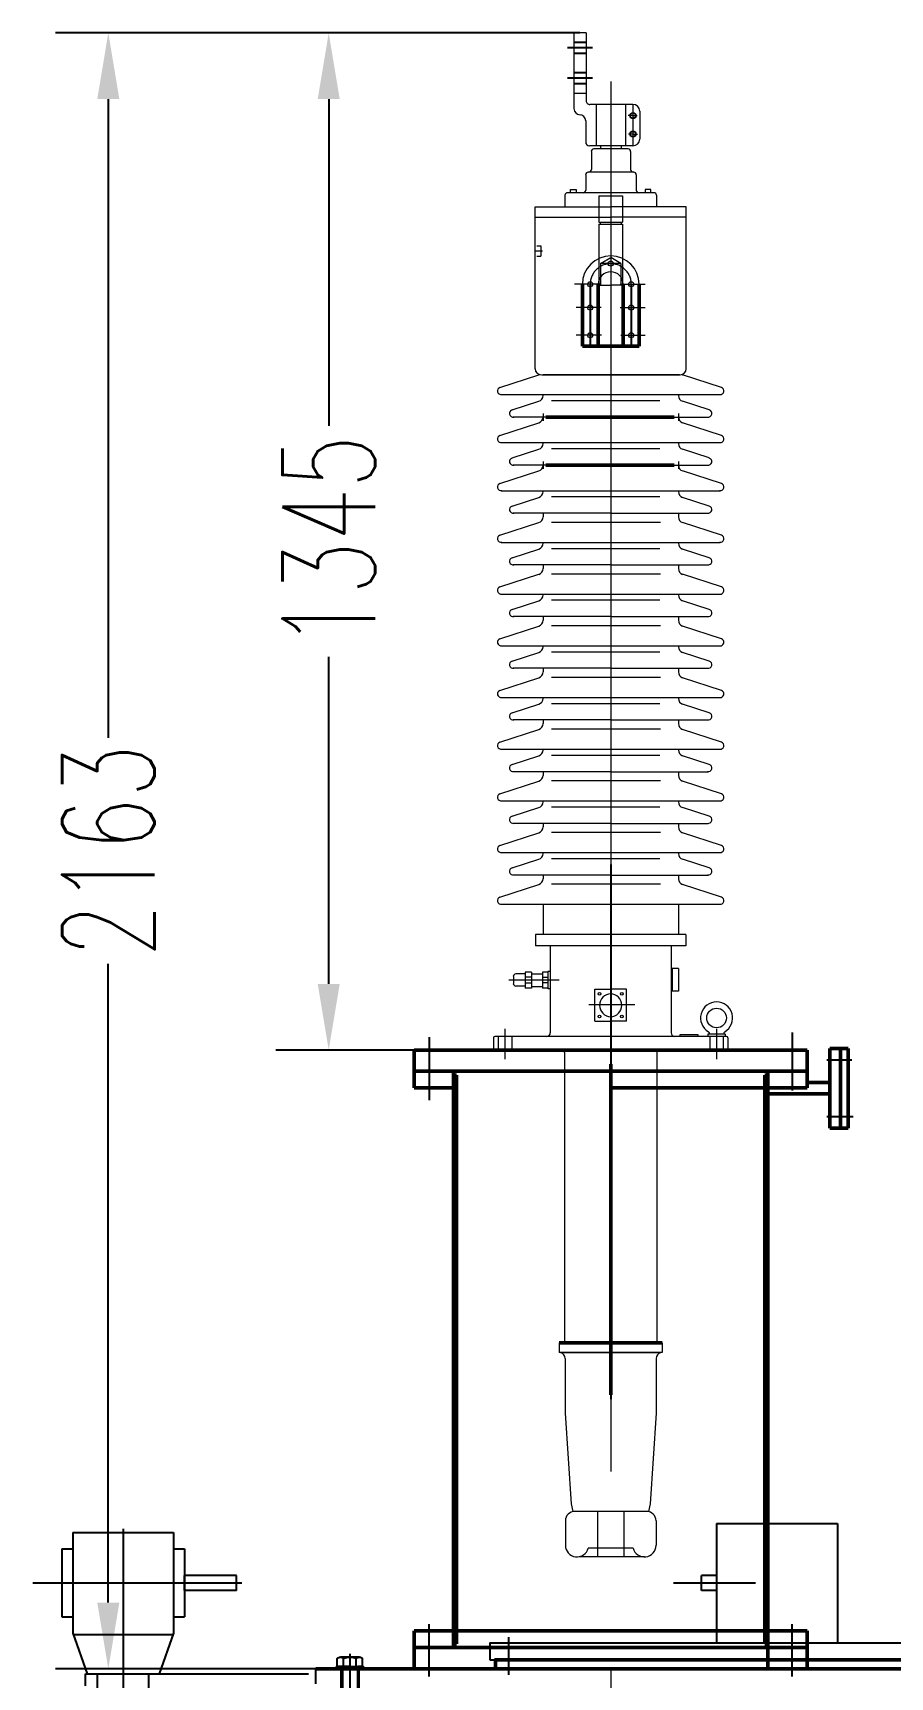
# Model space of a CAD drawing. Header units: millimetres. Extents: x -875 to 19915, y -350 to 14350.
# Drawn here: x 815 to 1949, y 10650 to 12824 of the extents above; entities that cross this region are included whole.
import ezdxf

# ---------------------------------------------------------------- set-up
doc = ezdxf.new("R2010")
doc.units = ezdxf.units.MM
doc.header["$LTSCALE"] = 350
for name, pattern in [('CENTER', [2, 1.25, -0.25, 0.25, -0.25]), ('DASHED', [0.75, 0.5, -0.25]), ('DASHED2', [0.375, 0.25, -0.125])]:
    doc.linetypes.add(name, pattern=pattern)
for name, color, linetype, lineweight in [('0粗实线层', 7, 'Continuous', 50), ('1虚线层', 5, 'DASHED', 25), ('2中心线层', 1, 'CENTER', 25), ('4细实线层', 2, 'Continuous', 25), ('6标注层', 3, 'Continuous', 25)]:
    doc.layers.add(name, color=color, linetype=linetype, lineweight=lineweight)
for name, color, linetype in [('1', 5, 'DASHED2'), ('1轮廓实线层', 7, 'Continuous'), ('2', 2, 'CENTER'), ('2细线层', 4, 'Continuous'), ('3中心线层', 1, 'CENTER'), ('5剖面线层', 2, 'Continuous')]:
    doc.layers.add(name, color=color, linetype=linetype)
doc.styles.add('TH_GBDIM', font='txt.shx', dxfattribs={"width": 0.67, "bigfont": 'hztxt.shx'})
doc.dimstyles.new('TH_GBDIM', dxfattribs={"dimscale": 35, "dimtxt": 3.5, "dimasz": 2.5, "dimexe": 2, "dimexo": 0, "dimgap": 1.5, "dimtad": 0, "dimtoh": 1, "dimdec": 1, "dimdsep": 46, "dimtxsty": 'TH_GBDIM', "dimcen": 2.5, "dimclrd": 3, "dimclre": 3, "dimclrt": 6, "dimadec": 0, "dimazin": 2, "dimtfac": 0.714286, "dimtdec": 1, "dimtmove": 0, "dimatfit": 3, "dimfxl": 0, "dimtzin": 0, "dimlwd": -1, "dimlwe": -1, "dimarcsym": 0})
pattern_1 = [(135, (350.183, 11.9232), (2.245064, 2.245064), [])]
pattern_2 = [(225, (350.183, -65.9625), (2.245064, -2.245064), [])]

# ---------------------------------------------------------------- blocks, each defined once
blk = doc.blocks.new('A$C486A5D26')
at = {"layer": '5剖面线层'}
h = blk.add_hatch(dxfattribs=at)
h.set_pattern_fill('ANSI31', color=256, style=0)
h.set_pattern_definition(pattern_1)
h.paths.add_polyline_path([(-18.5, 2.2), (-17.7, 3), (-10.5, 3), (-10.5, 0), (-18.5, 0)])
h = blk.add_hatch(dxfattribs=at)
h.set_pattern_fill('ANSI31', color=256, style=0)
h.set_pattern_definition(pattern_1)
h.paths.add_polyline_path([(10.5, 3), (17.8, 3), (18.5, 2.2), (18.5, 0), (10.5, 0)])
h = blk.add_hatch(dxfattribs=at)
h.set_pattern_fill('ANSI31', color=256, style=0)
h.set_pattern_definition(pattern_2)
h.paths.add_polyline_path([(-18.5, -56.3), (-17.7, -57), (-10.5, -57), (-10.5, -54), (-18.5, -54)])
h = blk.add_hatch(dxfattribs=at)
h.set_pattern_fill('ANSI31', color=256, style=0)
h.set_pattern_definition(pattern_2)
h.paths.add_polyline_path([(10.5, -57), (17.8, -57), (18.5, -56.3), (18.5, -54), (10.5, -54)])
for p, q in [((-18.5, 2.2), (-17.7, 3)), ((-18.5, 0), (-18.5, 2.2)), ((-17.7, 3), (-10.5, 3)), ((-10.5, 3), (-10.5, 0)), ((10.5, 0), (10.5, 3)), ((10.5, 3), (17.8, 3)), ((17.8, 3), (18.5, 2.2)), ((18.5, 2.2), (18.5, 0)), ((-10.5, 0), (-18.5, 0)), ((18.5, 0), (10.5, 0)), ((-18.5, -54), (-18.5, -56.3)), ((-10.5, -54), (-18.5, -54)), ((-18.5, -56.3), (-17.7, -57)), ((-17.7, -57), (-10.5, -57)), ((-16.5, -57.8), (-16.5, -66.3)), ((12.4, -57), (-12.4, -57)), ((-10.5, -57), (-10.5, -54)), ((-8.2, -57.8), (-8.2, -66.3)), ((8.2, -57.8), (8.2, -66.3)), ((10.5, -54), (10.5, -57)), ((18.5, -54), (10.5, -54)), ((10.5, -57), (17.8, -57)), ((16.5, -66.3), (16.5, -57.8)), ((17.8, -57), (18.5, -56.3)), ((18.5, -56.3), (18.5, -54))]:
    blk.add_line(p, q)
at = {"color": 5}
for p, q in [((-12, -66), (-12, 0)), ((12, 0), (12, -66))]:
    blk.add_line(p, q, dxfattribs=at)
at = {"color": 1}
blk.add_line((0, 0), (0, -0.1), dxfattribs=at)
for centre, radius, start, end in [((-12.4, -68.7), 11.7, 69.3597, 110.6403), ((12.4, -68.7), 11.7, 69.3597, 110.6403), ((-12.4, -55.3), 11.7, 249.3597, 290.6403), ((0, -21.4), 45.6, 259.5955, 280.4045), ((12.4, -55.3), 11.7, 249.3597, 290.6403)]:
    blk.add_arc(centre, radius, start, end)
at = {"layer": '1轮廓实线层'}
for p, q in [((-17.7, 3), (-18.5, 2.2)), ((-18.5, 2.2), (-18.5, 0)), ((0, 3), (-17.7, 3)), ((-16.8, 3), (-16.8, 13.6)), ((16.8, 3), (-16.8, 3)), ((-12.6, 15.5), (0, 15.5)), ((-10.5, 3), (-10.5, 0)), ((-10, 0), (-10, -87)), ((-8.4, 3), (-8.4, 13.6)), ((0, 15.5), (12.6, 15.5)), ((0, 3), (17.8, 3)), ((8.4, 3), (8.4, 13.6)), ((10, 0), (10, -87)), ((10.5, 3), (10.5, 0)), ((16.8, 3), (16.8, 13.6)), ((17.8, 3), (18.5, 2.2)), ((18.5, 2.2), (18.5, 0)), ((18.5, 0), (0, 0)), ((10, -41), (-10, -41)), ((-18.5, -54), (0, -54)), ((-18.5, -56.3), (-18.5, -54)), ((-17.7, -57), (-18.5, -56.3)), ((0, -57), (-17.7, -57)), ((-10.5, -57), (-10.5, -54)), ((18.5, -54), (0, -54)), ((0, -57), (17.8, -57)), ((10.5, -57), (10.5, -54)), ((17.8, -57), (18.5, -56.3)), ((18.5, -56.3), (18.5, -54)), ((10, -87), (-10, -87))]:
    blk.add_line(p, q, dxfattribs=at)
for centre, radius, start, end in [((-12.6, 9.8), 5.62, 41.7963, 138.2037), ((0, -4.2), 19.7, 64.7832, 115.2168), ((12.6, 9.8), 5.62, 41.7963, 138.2037)]:
    blk.add_arc(centre, radius, start, end, dxfattribs=at)
at = {"layer": '2细线层'}
for p, q in [((-8, -41), (-8, -87)), ((8, -41), (8, -87))]:
    blk.add_line(p, q, dxfattribs=at)
at = {"layer": '3中心线层'}
for p, q in [((0, 19.6), (0, -87)), ((0, -59.1), (0, -52.2)), ((0, -55.9), (0, -65.1)), ((0, -57), (0, -67))]:
    blk.add_line(p, q, dxfattribs=at)
blk = doc.blocks.new('A$C5E7C4840')
blk.add_line((399.1, 208.6), (399.1, 228.5))
at = {"layer": '0粗实线层'}
blk.add_line((399.1, 228.6), (5349.1, 228.6), dxfattribs=at)
at = {"color": 0, "xscale": -1}
blk.add_blockref('A$C486A5D26', (444.1, 228.6), dxfattribs=at)
blk = doc.blocks.new('A$C70303DAE')
at = {"layer": '0粗实线层'}
blk.add_lwpolyline([(7.5, 1912), (752.5, 1912), (752.5, 1924), (7.5, 1924)], close=True, dxfattribs=at)
at = {"layer": '2中心线层'}
for p, q in [((242.9, 2025.5), (351.7, 2025.5)), ((25, 1954), (25, 1904)), ((735, 1954), (735, 1904))]:
    blk.add_line(p, q, dxfattribs=at)
at = {"layer": '4细实线层'}
for p, q in [((300, 2104), (300, 1946)), ((300, 2104), (460, 2104)), ((460, 2104), (460, 1946)), ((300, 2035.5), (280, 2035.5)), ((280, 2015.5), (280, 2035.5)), ((300, 2015.5), (280, 2015.5))]:
    blk.add_line(p, q, dxfattribs=at)
blk.add_lwpolyline([(0, 1924), (760, 1924), (760, 1946), (0, 1946)], close=True, dxfattribs=at)
blk = doc.blocks.new('A$C75FE2F2D')
for p, q in [((-311.5, 180), (-178.5, 180)), ((-311.5, 180), (-311.5, 158.5)), ((-178.5, 180), (-178.5, 158.5)), ((-326, 158.5), (-326, 68.5)), ((-326, 158.5), (-311.5, 158.5)), ((-311.5, 158.5), (-311.5, 47)), ((-178.5, 158.5), (-178.5, 47)), ((-178.5, 158.5), (-164, 158.5)), ((-164, 158.5), (-164, 68.5)), ((-95, 123.5), (-164, 123.5)), ((-164, 103.5), (-164, 123.5)), ((-95, 103.5), (-95, 123.5)), ((-95, 103.5), (-164, 103.5)), ((-326, 68.5), (-311.5, 68.5)), ((-178.5, 68.5), (-164, 68.5)), ((-311.5, 47), (-292.5, -6.5)), ((-311.5, 45.5), (-178.5, 45.5)), ((-178.5, 47), (-197.5, -6.5)), ((-279, -55), (-279, -6.5)), ((-211, -55), (-211, -6.5))]:
    blk.add_line(p, q)
at = {"color": 0}
blk.add_line((-292.5, -6.5), (-197.5, -6.5), dxfattribs=at)
at = {"layer": '2中心线层', "color": 1}
blk.add_line((-245, 185.1), (-245, -1639.4), dxfattribs=at)
at = {"layer": '2中心线层'}
blk.add_line((-364.5, 113.5), (-87.8, 113.5), dxfattribs=at)
at = {"layer": '6标注层', "color": 0}
for p, q in [((-295, -6.5), (0, -6.5)), ((-295, -22.5), (-295, -6.5))]:
    blk.add_line(p, q, dxfattribs=at)
blk = doc.blocks.new('A$C48235003')
at = {"lineweight": 0}
for p, q in [((227.4, 2266), (211.3, 2266)), ((211.3, 2266), (211.3, 2165.8)), ((227.4, 2266), (227.4, 2176.2)), ((227.4, 2186), (211.3, 2186)), ((289.5, 2171.4), (232.4, 2171.2)), ((240.6, 2171.4), (240.6, 2116.7)), ((279.4, 2171.4), (279.4, 2116.7)), ((298.4, 2162.5), (298.4, 2125.5)), ((226.9, 2149.8), (226.9, 2121.7)), ((289.3, 2116.7), (231.9, 2116.7)), ((234.4, 2109.2), (234.4, 2085.2)), ((274.8, 2112.6), (237.8, 2112.6)), ((246.5, 2116.7), (246.5, 2112.6)), ((273.8, 2116.7), (273.8, 2112.6)), ((283, 2112.6), (274.8, 2112.6)), ((286.4, 2109.2), (286.4, 2085.2)), ((226.9, 2078.4), (226.9, 2058)), ((289.7, 2081.8), (230.3, 2081.8)), ((290.5, 2081.8), (289.7, 2081.8)), ((293.9, 2078.4), (293.9, 2058)), ((199.5, 2051.2), (199.5, 2036.6)), ((317.1, 2054.6), (202.9, 2054.6)), ((206.7, 2058.7), (214.3, 2058.7)), ((206.7, 2054.6), (206.7, 2058.7)), ((214.3, 2058.7), (214.3, 2054.6)), ((313.3, 2058.7), (305.7, 2058.7)), ((305.7, 2058.7), (305.7, 2054.6)), ((313.3, 2054.6), (313.3, 2058.7)), ((320.5, 2051.2), (320.5, 2036.6)), ((160, 1821.8), (160, 2036)), ((160, 2036), (261.1, 2036)), ((160, 2022.5), (261.1, 2022.5)), ((360, 2036), (261.1, 2036)), ((360, 2022.5), (261.1, 2022.5)), ((360, 1821.8), (360, 2036)), ((162.2, 1984.5), (167.6, 1984.5)), ((160.7, 1977.7), (169.6, 1977.7)), ((162.2, 1970.9), (167.6, 1970.9)), ((113.5, 1797.2), (164.9, 1813.9)), ((168.9, 1814), (260, 1814)), ((260, 1814), (170.5, 1814)), ((351.1, 1814), (260, 1814)), ((260, 1814), (352, 1814)), ((406.5, 1797.2), (355.1, 1813.9)), ((115, 1787.7), (405, 1787.7)), ((129.6, 1767.4), (164.9, 1778.9)), ((170.5, 1762.8), (170.5, 1758)), ((324.9, 1779.5), (181.5, 1779.5)), ((349.5, 1762.8), (349.5, 1758)), ((349.5, 1762.8), (349.5, 1758)), ((390.4, 1767.4), (355.1, 1778.9)), ((113.5, 1733.6), (164.9, 1750.3)), ((260, 1758), (131, 1758)), ((170.5, 1758), (170.5, 1753.2)), ((260, 1758), (389, 1758)), ((349.5, 1758), (349.5, 1753.2)), ((406.5, 1733.6), (355.1, 1750.3)), ((115, 1724.2), (405, 1724.2)), ((129.6, 1703.9), (164.9, 1715.4)), ((170.5, 1699.3), (170.5, 1694.5)), ((324.9, 1715.9), (181.5, 1715.9)), ((349.5, 1699.3), (349.5, 1694.5)), ((349.5, 1699.3), (349.5, 1694.5)), ((390.4, 1703.9), (355.1, 1715.4)), ((113.5, 1670.1), (164.9, 1686.8)), ((260, 1694.5), (131, 1694.5)), ((170.5, 1694.5), (170.5, 1689.6)), ((260, 1694.5), (389, 1694.5)), ((349.5, 1694.5), (349.5, 1689.6)), ((406.5, 1670.1), (355.1, 1686.8)), ((115, 1660.7), (405, 1660.7)), ((324.9, 1652.4), (181.5, 1652.4)), ((129.6, 1640.3), (164.9, 1651.8)), ((260, 1630.9), (131, 1630.9)), ((170.5, 1630.9), (170.5, 1626.1)), ((260, 1630.9), (389, 1630.9)), ((349.5, 1630.9), (349.5, 1626.1)), ((390.4, 1640.3), (355.1, 1651.8)), ((113.5, 1601.7), (164.9, 1618.5)), ((325.8, 1618.8), (181.5, 1618.8)), ((406.5, 1601.7), (355.1, 1618.5)), ((115, 1592.3), (405, 1592.3)), ((129.6, 1572), (164.9, 1583.5)), ((324.9, 1584), (181.5, 1584)), ((390.4, 1572), (355.1, 1583.5)), ((113.5, 1533.4), (164.9, 1550.1)), ((260, 1562.6), (131, 1562.6)), ((170.5, 1562.6), (170.5, 1557.7)), ((325.8, 1550.4), (181.5, 1550.4)), ((260, 1562.6), (389, 1562.6)), ((349.5, 1562.6), (349.5, 1557.7)), ((406.5, 1533.4), (355.1, 1550.1)), ((115, 1524), (405, 1524)), ((129.6, 1503.6), (164.9, 1515.1)), ((324.9, 1515.7), (181.5, 1515.7)), ((390.4, 1503.6), (355.1, 1515.1)), ((113.5, 1465), (164.9, 1481.7)), ((260, 1494.2), (131, 1494.2)), ((170.5, 1494.2), (170.5, 1489.4)), ((325.8, 1482), (181.5, 1482)), ((260, 1494.2), (389, 1494.2)), ((349.5, 1494.2), (349.5, 1489.4)), ((406.5, 1465), (355.1, 1481.7)), ((115, 1455.6), (405, 1455.6)), ((129.6, 1435.3), (164.9, 1446.8)), ((324.9, 1447.3), (181.5, 1447.3)), ((390.4, 1435.3), (355.1, 1446.8)), ((113.5, 1396.7), (164.9, 1413.4)), ((260, 1425.9), (131, 1425.9)), ((170.5, 1425.9), (170.5, 1421)), ((325.8, 1413.7), (181.5, 1413.7)), ((260, 1425.9), (389, 1425.9)), ((349.5, 1425.9), (349.5, 1421)), ((406.5, 1396.7), (355.1, 1413.4)), ((115, 1387.3), (405, 1387.3)), ((129.6, 1366.9), (164.9, 1378.4)), ((324.9, 1379), (181.5, 1379)), ((390.4, 1366.9), (355.1, 1378.4)), ((260, 1357.5), (131, 1357.5)), ((170.5, 1357.5), (170.5, 1352.7)), ((260, 1357.5), (389, 1357.5)), ((349.5, 1357.5), (349.5, 1352.7)), ((113.5, 1328.3), (164.9, 1345)), ((325.8, 1345.3), (181.5, 1345.3)), ((406.5, 1328.3), (355.1, 1345)), ((115, 1318.9), (405, 1318.9)), ((129.6, 1298.6), (164.9, 1310)), ((324.9, 1310.6), (181.5, 1310.6)), ((390.4, 1298.6), (355.1, 1310)), ((260, 1289.1), (131, 1289.1)), ((170.5, 1289.1), (170.5, 1284.3)), ((260, 1289.1), (389, 1289.1)), ((349.5, 1289.1), (349.5, 1284.3)), ((113.5, 1260), (164.9, 1276.7)), ((325.8, 1277), (181.5, 1277)), ((406.5, 1260), (355.1, 1276.7)), ((115, 1250.5), (405, 1250.5)), ((129.6, 1230.2), (164.9, 1241.7)), ((324.9, 1242.2), (181.5, 1242.2)), ((390.4, 1230.2), (355.1, 1241.7)), ((260, 1220.8), (131, 1220.8)), ((170.5, 1220.8), (170.5, 1216)), ((260, 1220.8), (389, 1220.8)), ((349.5, 1220.8), (349.5, 1216)), ((113.5, 1191.6), (164.9, 1208.3)), ((325.8, 1208.6), (181.5, 1208.6)), ((406.5, 1191.6), (355.1, 1208.3)), ((115, 1182.2), (405, 1182.2)), ((129.6, 1161.8), (164.9, 1173.3)), ((260, 1152.4), (131, 1152.4)), ((170.5, 1152.4), (170.5, 1147.6)), ((324.9, 1173.9), (181.5, 1173.9)), ((260, 1152.4), (389, 1152.4)), ((349.5, 1152.4), (349.5, 1147.6)), ((390.4, 1161.8), (355.1, 1173.3)), ((113.5, 1123.2), (164.9, 1139.9)), ((325.8, 1140.3), (181.5, 1140.3)), ((406.5, 1123.2), (355.1, 1139.9)), ((115, 1113.8), (405, 1113.8)), ((170.5, 1113.8), (170.5, 1074)), ((349.5, 1113.8), (349.5, 1074)), ((160.5, 1074), (160.5, 1059)), ((359.5, 1074), (160.5, 1074)), ((359.5, 1074), (359.5, 1059)), ((359.5, 1059), (160.5, 1059)), ((180.1, 1059), (180.1, 944)), ((340, 1059), (340, 944)), ((155.4, 1024.2), (147, 1024.2)), ((147, 1024.2), (147, 1002.8)), ((155.4, 1024.2), (155.4, 1002.8)), ((177, 1024.2), (169.8, 1024.2)), ((169.8, 1024.2), (169.8, 1002.8)), ((180.1, 1025), (177, 1025)), ((177, 1025), (177, 1001.9)), ((340, 1029), (340, 999)), ((349.7, 1029), (340, 1029)), ((341.4, 1029), (341.4, 999)), ((349.7, 1029), (349.7, 999)), ((131.2, 1018.2), (131.2, 1009.2)), ((147, 1021.7), (134.7, 1021.7)), ((147, 1005.6), (134.7, 1005.6)), ((155.4, 1017.3), (147, 1017.3)), ((155.4, 1009.7), (147, 1009.7)), ((155.4, 1002.8), (147, 1002.8)), ((169.8, 1021.4), (155.4, 1021.4)), ((169.8, 1004.8), (155.4, 1004.8)), ((176.9, 1009.8), (169.7, 1010)), ((177, 1017), (169.8, 1017)), ((177, 1002.8), (169.8, 1002.8)), ((180.1, 1001.9), (177, 1001.9)), ((239.1, 959.2), (239.1, 1001.4)), ((239.1, 1001.4), (260.2, 1001.4)), ((280.9, 1001.4), (259.8, 1001.4)), ((280.9, 959.2), (280.9, 1001.4)), ((340, 999), (340, 999)), ((349.7, 999), (340, 999)), ((239.1, 959.2), (260.2, 959.2)), ((280.9, 959.2), (259.8, 959.2)), ((105, 937.4), (105, 922.6)), ((260, 939), (106.6, 939)), ((132.9, 939), (126.8, 939)), ((413.4, 939), (260, 939)), ((375.7, 941.2), (351.6, 941.2)), ((351.6, 941.2), (351.6, 939)), ((375.7, 939), (375.7, 941.2)), ((415, 937.4), (415, 922.6)), ((260, 921), (106.6, 921)), ((132.7, 921), (126.8, 921)), ((190, 921), (190, 919.4)), ((260, 919.4), (190, 919.4)), ((198.9, 917.8), (198.9, 533.9)), ((413.4, 921), (260, 921)), ((330, 919.4), (260, 919.4)), ((321.1, 917.8), (321.1, 533.9)), ((330, 921), (330, 919.4)), ((387.3, 921), (393.2, 921)), ((192, 533.9), (192, 521)), ((328, 533.9), (328, 521)), ((328, 521), (192, 521)), ((193.8, 521), (326.2, 521)), ((199.7, 513.1), (199.7, 441.1)), ((320.3, 513.1), (320.3, 441.1)), ((199.8, 441.1), (207.8, 321.2)), ((320.2, 441.1), (312.2, 321.2)), ((207.8, 321.2), (209.8, 311)), ((307.7, 311), (212.3, 311)), ((312.2, 321.2), (310.2, 311)), ((200, 298.7), (200, 266.3)), ((320, 298.7), (320, 266.3)), ((289.8, 262.4), (230.2, 262.4)), ((304.6, 251), (218.4, 251))]:
    blk.add_line(p, q, dxfattribs=at)
at = {"lineweight": 0, "ltscale": 0.3}
blk.add_line((167.6, 1984.5), (167.6, 1970.9), dxfattribs=at)
for p, q in [((222.5, 1933.6), (222.5, 1851.7)), ((243.6, 1933.6), (243.6, 1851.7)), ((276.5, 1933.6), (276.5, 1851.7)), ((297.6, 1933.6), (297.6, 1851.7)), ((222.5, 1851.7), (297.6, 1851.7)), ((174.1, 1758), (343.8, 1758)), ((174.1, 1694.5), (343.8, 1694.5)), ((0, 921), (520, 921)), ((0, 893), (0, 921)), ((520, 893), (520, 921)), ((550, 923), (564, 923)), ((550, 923), (550, 818)), ((564, 923), (564, 818)), ((574, 923), (564, 923)), ((574, 923), (574, 818)), ((0, 871), (0, 893)), ((56, 893), (0, 893)), ((0, 893), (413.8, 893)), ((52, 893), (52, 131)), ((260, 893), (520, 893)), ((260, 893), (520, 893)), ((468, 893), (468, 153)), ((468, 893), (468, 131)), ((520, 893), (520, 871)), ((56, 871), (0, 871)), ((520, 871), (260, 871)), ((550, 878), (520, 878)), ((550, 863), (464, 863)), ((550, 818), (564, 818)), ((574, 818), (564, 818)), ((192, 533.9), (328, 533.9)), ((0, 103), (0, 153)), ((0, 153), (56, 153)), ((0, 153), (520, 153)), ((520, 153), (520, 103)), ((520, 131), (0, 131)), ((520, 131), (0, 131)), ((52, 131), (52, 131)), ((468, 103), (468, 131))]:
    blk.add_line(p, q)
at = {"lineweight": 0, "ltscale": 2}
for p, q in [((388.4, 942), (388.4, 939)), ((411.6, 942), (388.4, 942)), ((411.5, 942), (411.5, 939))]:
    blk.add_line(p, q, dxfattribs=at)
at = {"color": 1, "linetype": 'CENTER'}
blk.add_line((260, 465), (260, 921), dxfattribs=at)
at = {"color": 5}
for p, q in [((56, 888), (56, 136)), ((464, 888), (464, 136))]:
    blk.add_line(p, q, dxfattribs=at)
at = {"ltscale": 10}
blk.add_line((0, 103), (520, 103), dxfattribs=at)
at = {"lineweight": 0}
for centre, radius in [((289.5, 2156.7), 4.1), ((289.5, 2156.7), 3.42), ((289.5, 2132.2), 4.1), ((289.5, 2132.2), 3.42), ((260, 1960.9), 3.39), ((232.8, 1933.6), 3.34), ((287.2, 1933.6), 3.34), ((232.8, 1902.8), 3.34), ((287.2, 1902.8), 3.34), ((232.8, 1866.2), 3.34), ((287.2, 1866.2), 3.34), ((245.1, 995.4), 1.81), ((274.9, 995.4), 1.81), ((245.1, 965.3), 1.81), ((274.9, 965.3), 1.81), ((400.1, 963.5), 13)]:
    blk.add_circle(centre, radius, dxfattribs=at)
for centre, radius, start, end in [((232.4, 2176.2), 5, 180, 270.1871), ((219.4, 2165.8), 8.04, 180, 270), ((289.5, 2162.5), 8.89, 0, 90), ((231.9, 2121.7), 5, 180, 270), ((237.8, 2109.2), 3.42, 90, 180), ((283, 2109.2), 3.42, 0, 90), ((289.5, 2125.5), 8.89, 270, 0), ((230.3, 2078.4), 3.42, 90, 180), ((231, 2085.2), 3.42, 270, 0), ((289.8, 2085.2), 3.42, 180.0298, 267.8032), ((290.5, 2078.4), 3.42, 0, 90), ((202.9, 2051.2), 3.42, 90, 180), ((223.5, 2058), 3.42, 270, 0), ((297.3, 2058), 3.42, 180, 270), ((317.1, 2051.2), 3.42, 0, 90), ((260.1, 1933.6), 37.6, 0, 180), ((260.1, 1933.6), 16.5, 0, 180), ((168, 1822), 8.04, 180, 270), ((162.4, 1821.5), 8.04, 288, 295.7624), ((352, 1822), 8.04, 270, 0), ((357.6, 1821.5), 8.04, 244.2376, 252), ((115, 1792.6), 4.83, 108, 280), ((162.4, 1786.5), 8.04, 288, 0), ((357.6, 1786.5), 8.04, 180, 252), ((405, 1792.6), 4.83, 260, 72), ((131, 1762.8), 4.83, 108, 280), ((389, 1762.8), 4.83, 260, 72), ((162.4, 1758), 8.04, 288, 0), ((357.6, 1758), 8.04, 180, 252), ((115, 1729), 4.83, 108, 280), ((162.4, 1723), 8.04, 288, 0), ((357.6, 1723), 8.04, 180, 252), ((405, 1729), 4.83, 260, 72), ((131, 1699.3), 4.83, 108, 280), ((389, 1699.3), 4.83, 260, 72), ((162.4, 1694.5), 8.04, 288, 0), ((357.6, 1694.5), 8.04, 180, 252), ((115, 1665.5), 4.83, 108, 280), ((162.4, 1659.5), 8.04, 288, 0), ((357.6, 1659.5), 8.04, 180, 252), ((405, 1665.5), 4.83, 260, 72), ((131, 1635.8), 4.83, 108, 280), ((389, 1635.8), 4.83, 260, 72), ((162.4, 1626.1), 8.04, 288, 0), ((357.6, 1626.1), 8.04, 180, 252), ((115, 1597.2), 4.83, 108, 280), ((162.4, 1591.1), 8.04, 288, 0), ((357.6, 1591.1), 8.04, 180, 252), ((405, 1597.2), 4.83, 260, 72), ((131, 1567.4), 4.83, 108, 280), ((389, 1567.4), 4.83, 260, 72), ((162.4, 1557.7), 8.04, 288, 0), ((357.6, 1557.7), 8.04, 180, 252), ((115, 1528.8), 4.83, 108, 280), ((162.4, 1522.8), 8.04, 288, 0), ((357.6, 1522.8), 8.04, 180, 252), ((405, 1528.8), 4.83, 260, 72), ((131, 1499), 4.83, 108, 280), ((389, 1499), 4.83, 260, 72), ((162.4, 1489.4), 8.04, 288, 0), ((357.6, 1489.4), 8.04, 180, 252), ((115, 1460.4), 4.83, 108, 280), ((405, 1460.4), 4.83, 260, 72), ((131, 1430.7), 4.83, 108, 280), ((162.4, 1454.4), 8.04, 288, 0), ((357.6, 1454.4), 8.04, 180, 252), ((389, 1430.7), 4.83, 260, 72), ((162.4, 1421), 8.04, 288, 0), ((357.6, 1421), 8.04, 180, 252), ((115, 1392.1), 4.83, 108, 280), ((405, 1392.1), 4.83, 260, 72), ((162.4, 1386), 8.04, 288, 0), ((357.6, 1386), 8.04, 180, 252), ((131, 1362.3), 4.83, 108, 280), ((162.4, 1352.7), 8.04, 288, 0), ((357.6, 1352.7), 8.04, 180, 252), ((389, 1362.3), 4.83, 260, 72), ((115, 1323.7), 4.83, 108, 280), ((405, 1323.7), 4.83, 260, 72), ((162.4, 1317.7), 8.04, 288, 0), ((357.6, 1317.7), 8.04, 180, 252), ((131, 1294), 4.83, 108, 280), ((162.4, 1284.3), 8.04, 288, 0), ((357.6, 1284.3), 8.04, 180, 252), ((389, 1294), 4.83, 260, 72), ((115, 1255.4), 4.83, 108, 280), ((162.4, 1249.3), 8.04, 288, 0), ((357.6, 1249.3), 8.04, 180, 252), ((405, 1255.4), 4.83, 260, 72), ((131, 1225.6), 4.83, 108, 280), ((389, 1225.6), 4.83, 260, 72), ((162.4, 1216), 8.04, 288, 0), ((357.6, 1216), 8.04, 180, 252), ((115, 1187), 4.83, 108, 280), ((162.4, 1181), 8.04, 288, 0), ((357.6, 1181), 8.04, 180, 252), ((405, 1187), 4.83, 260, 72), ((131, 1157.3), 4.83, 108, 280), ((389, 1157.3), 4.83, 260, 72), ((162.4, 1147.6), 8.04, 288, 0), ((357.6, 1147.6), 8.04, 180, 252), ((115, 1118.6), 4.83, 108, 280), ((405, 1118.6), 4.83, 260, 72), ((134.7, 1018.2), 3.56, 90, 180), ((134.7, 1009.2), 3.56, 180, 270), ((260.3, 980.3), 15.1, 90.2421, 269.6798), ((259.7, 980.3), 15.1, 270.3202, 89.7579), ((400.1, 963.5), 21.2, 300.7645, 239.2355), ((106.6, 937.4), 1.61, 90, 180), ((175.1, 944), 5, 270, 0), ((345, 944), 5, 180, 270), ((387.5, 942.3), 3.56, 0, 59.2355), ((412.8, 942.3), 3.56, 120.7645, 180), ((413.4, 937.4), 1.61, 0, 90), ((106.6, 922.6), 1.61, 180, 270), ((197.3, 917.8), 1.61, 0, 90), ((322.7, 917.8), 1.61, 90, 180), ((413.4, 922.6), 1.61, 270, 0), ((191.5, 513.1), 8.19, 0, 73.9426), ((328.5, 513.1), 8.19, 106.0574, 180), ((212.3, 298.7), 12.3, 90, 180), ((307.7, 298.7), 12.3, 0, 90), ((215.4, 266.3), 15.4, 180, 345.2616), ((304.6, 266.3), 15.4, 194.7384, 0)]:
    blk.add_arc(centre, radius, start, end, dxfattribs=at)
at = {"lineweight": 0, "ltscale": 2}
blk.add_arc((218.9, 2149.8), 8.04, 0, 90, dxfattribs=at)
at = {"layer": '0粗实线层'}
for p, q in [((56, 888), (52, 888)), ((464, 888), (468, 888)), ((56, 136), (52, 136)), ((464, 136), (468, 136))]:
    blk.add_line(p, q, dxfattribs=at)
at = {"layer": '1'}
blk.add_line((464, 888), (464, 153), dxfattribs=at)
at = {"layer": '1虚线层', "ltscale": 3}
for p, q in [((227.4, 2253.2), (211.3, 2253.2)), ((227.4, 2238.7), (211.3, 2238.7)), ((227.4, 2213.2), (211.3, 2213.2)), ((227.4, 2198.7), (211.3, 2198.7))]:
    blk.add_line(p, q, dxfattribs=at)
at = {"layer": '1虚线层', "lineweight": 0, "ltscale": 3}
for p, q in [((244.5, 2050.5), (244.5, 2015.6)), ((244.5, 2050.5), (275.5, 2050.5)), ((275.5, 2050.5), (275.5, 2015.6)), ((244.5, 2015.6), (275.5, 2015.6)), ((244.5, 2013.2), (244.5, 1932.2)), ((244.5, 2013.2), (275.5, 2013.2)), ((246.2, 2015.6), (246.2, 2013.2)), ((273.8, 2015.6), (273.8, 2013.2)), ((275.5, 2013.2), (275.5, 1932.2)), ((246.5, 1961), (260, 1968.8)), ((273.5, 1961), (246.5, 1961)), ((246.5, 1961), (246.5, 1932.2)), ((273.5, 1961), (260, 1968.8)), ((273.5, 1961), (273.5, 1932.2)), ((244.5, 1932.2), (260, 1932.2)), ((275.5, 1932.2), (260, 1932.2)), ((242.5, 311), (242.5, 251)), ((277.5, 311), (277.5, 251))]:
    blk.add_line(p, q, dxfattribs=at)
at = {"layer": '2'}
for p, q in [((546, 908), (579, 908)), ((546, 833), (580.6, 833))]:
    blk.add_line(p, q, dxfattribs=at)
at = {"layer": '2中心线层', "ltscale": 3}
for p, q in [((236, 2246), (202.8, 2246)), ((236, 2206), (202.8, 2206)), ((232.8, 1933.6), (232.8, 1851.7)), ((287.3, 1933.6), (287.3, 1851.7))]:
    blk.add_line(p, q, dxfattribs=at)
at = {"layer": '2中心线层', "lineweight": 0, "ltscale": 3}
for p, q in [((260, 2201.5), (260, 28)), ((289.5, 2156.7), (283.3, 2156.7)), ((289.5, 2171.4), (289.5, 2116.7)), ((289.5, 2156.7), (295, 2156.7)), ((289.5, 2132.2), (283.5, 2132.2)), ((289.5, 2132.2), (295.4, 2132.2)), ((247.5, 1933.6), (212, 1933.6)), ((272.4, 1933.6), (305.7, 1933.6)), ((247.5, 1902.8), (214.3, 1902.8)), ((272.4, 1902.8), (305.7, 1902.8)), ((247.8, 1866.2), (214.3, 1866.2)), ((273.5, 1866.2), (305.7, 1866.2)), ((191.7, 1013.5), (125.3, 1013.5)), ((291.9, 981), (230.9, 981)), ((111, 939), (111, 921)), ((120, 949.3), (120, 909.1)), ((129, 939), (129, 921)), ((391, 939), (391, 921)), ((400, 949.3), (400, 909.1)), ((409, 939), (409, 921))]:
    blk.add_line(p, q, dxfattribs=at)
at = {"layer": '2中心线层'}
for p, q in [((20, 938.3), (20, 855)), ((500, 944.1), (500, 867.5)), ((20, 92.9), (20, 162.1)), ((500, 92.9), (500, 162.1))]:
    blk.add_line(p, q, dxfattribs=at)
at = {"layer": '2中心线层', "lineweight": 0, "ltscale": 3}
blk.add_arc((260.1, 1933.6), 27.2, 0, 180, dxfattribs=at)
at = {"layer": '3中心线层'}
for q in [(260, 459.5), (260, 514)]:
    blk.add_line((260, 1166.4), q, dxfattribs=at)
blk = doc.blocks.new('*D117')
at = {"color": 3}
for p, q in [((1539, 12824.3), (1136.6, 12824.3)), ((1206.6, 12736.8), (1206.6, 12304.5)), ((1206.6, 11566.8), (1206.6, 11999.1)), ((1391.8, 11479.3), (1136.6, 11479.3))]:
    blk.add_line(p, q, dxfattribs=at)
for points in [[(1192, 12736.8), (1221.2, 12736.8), (1206.6, 12824.3)], [(1192, 11566.8), (1221.2, 11566.8), (1206.6, 11479.3)]]:
    blk.add_solid(points, dxfattribs=at)
at = {"layer": 'Defpoints', "color": 0}
for p in [(1539, 12824.3), (1206.6, 11479.3), (1391.8, 11479.3)]:
    blk.add_point(p, dxfattribs=at)
at = {"color": 6, "insert": (1206.6, 12151.8), "char_height": 122.5, "attachment_point": 5, "rotation": 90, "style": 'TH_GBDIM'}
blk.add_mtext('1345', dxfattribs=at)
blk = doc.blocks.new('*D118')
at = {"color": 3}
for p, q in [((1539, 12824.3), (845, 12824.3)), ((915, 12736.8), (915, 11892.4)), ((915, 10748.8), (915, 11593.2)), ((1282.1, 10661.3), (845, 10661.3))]:
    blk.add_line(p, q, dxfattribs=at)
for points in [[(900.4, 12736.8), (929.6, 12736.8), (915, 12824.3)], [(900.4, 10748.8), (929.6, 10748.8), (915, 10661.3)]]:
    blk.add_solid(points, dxfattribs=at)
at = {"layer": 'Defpoints', "color": 0}
for p in [(1539, 12824.3), (915, 10661.3), (1282.1, 10661.3)]:
    blk.add_point(p, dxfattribs=at)
at = {"color": 6, "insert": (915, 11742.8), "char_height": 122.5, "attachment_point": 5, "rotation": 90, "style": 'TH_GBDIM'}
blk.add_mtext('2163', dxfattribs=at)

msp = doc.modelspace()

# ---------------------------------------------------------------- block references
at = {"color": 6}
msp.add_blockref('A$C70303DAE', (1419.66, 8749.28), dxfattribs=at)
for name, p in [('A$C75FE2F2D', (1179.66, 10661.31)), ('A$C5E7C4840', (790.59, 10432.75))]:
    msp.add_blockref(name, p)
at = {"xscale": -1}
msp.add_blockref('A$C5E7C4840', (6988.74, 10432.75), dxfattribs=at)
at = {"layer": '0粗实线层'}
msp.add_blockref('A$C48235003', (1319.66, 10558.29), dxfattribs=at)

# ---------------------------------------------------------------- dimensions: what is measured, and where the dimension line sits
for base, p2, picture, middle in [((914.99, 10661.31), (1282.13, 10661.31), '*D118', (914.99, 11742.79)), ((1206.63, 11479.28), (1391.83, 11479.28), '*D117', (1206.63, 12151.78))]:
    dim = msp.add_linear_dim(base=base, p1=(1539.05, 12824.28), p2=p2, angle=90, dimstyle='TH_GBDIM')
    dim.commit()
    dim.dimension.update_dxf_attribs({"geometry": picture, "text_midpoint": middle})

doc.saveas('drawing.dxf')
